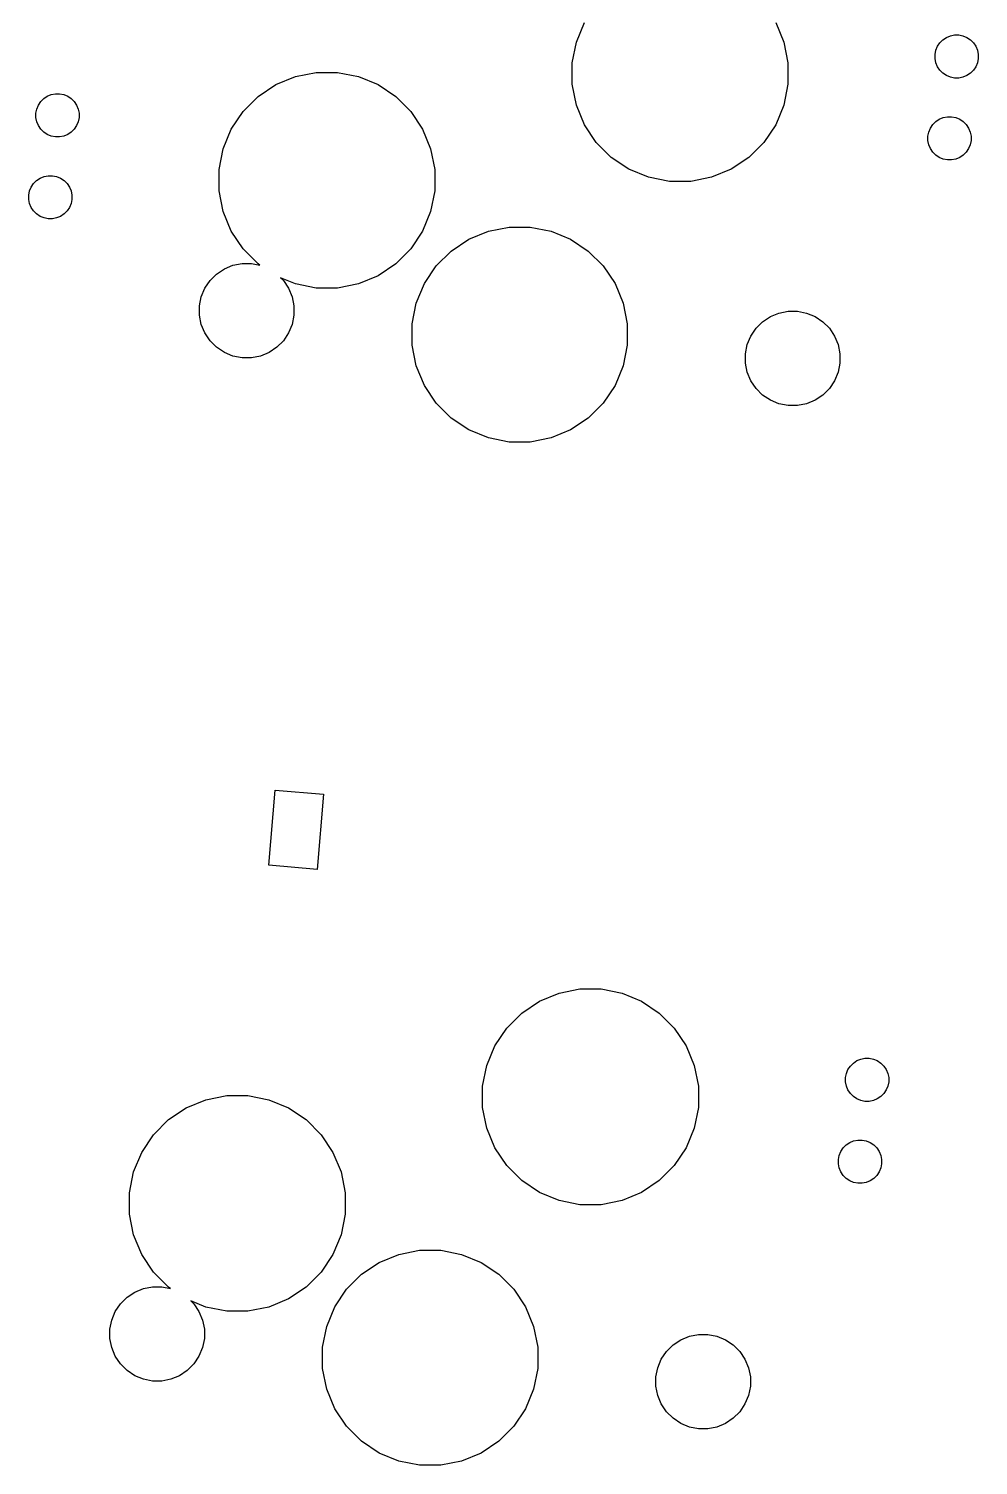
# Model space of a CAD drawing. Extents: x 2.8 to 13.4, y -6.7 to -3.
# Drawn here: x 3.665 to 4.358, y -5.418 to -4.369 of the extents above; entities that cross this region are included whole.
import ezdxf

# ---------------------------------------------------------------- set-up
doc = ezdxf.new("R2010")
doc.units = 0
doc.header["$MEASUREMENT"] = 0
doc.layers.add('BLACK', color=7, linetype='CONTINUOUS')

msp = doc.modelspace()

# ---------------------------------------------------------------- linework, layer by layer
at = {"layer": 'BLACK', "linetype": 'CONTINUOUS'}
for p, q in [((4.06423, -4.37853), (4.07017, -4.3642)), ((4.20973, -4.3642), (4.21566, -4.37853)), ((4.33434, -4.37509), (4.33721, -4.3739)), ((4.33721, -4.3739), (4.34025, -4.3733)), ((4.34025, -4.3733), (4.34335, -4.3733)), ((4.34335, -4.3733), (4.34639, -4.3739)), ((4.34639, -4.3739), (4.34926, -4.37509)), ((4.06121, -4.39375), (4.06423, -4.37853)), ((4.21566, -4.37853), (4.21869, -4.39375)), ((4.32605, -4.3875), (4.32666, -4.38445)), ((4.32666, -4.38445), (4.32785, -4.38159)), ((4.32785, -4.38159), (4.32957, -4.37901)), ((4.32957, -4.37901), (4.33176, -4.37681)), ((4.33176, -4.37681), (4.33434, -4.37509)), ((4.34926, -4.37509), (4.35184, -4.37681)), ((4.35184, -4.37681), (4.35403, -4.37901)), ((4.35403, -4.37901), (4.35576, -4.38159)), ((4.35576, -4.38159), (4.35694, -4.38445)), ((4.35694, -4.38445), (4.35755, -4.3875)), ((4.06121, -4.40926), (4.06121, -4.39375)), ((4.21869, -4.39375), (4.21869, -4.40926)), ((4.32605, -4.3906), (4.32605, -4.3875)), ((4.32666, -4.39364), (4.32605, -4.3906)), ((4.32785, -4.39651), (4.32666, -4.39364)), ((4.35694, -4.39364), (4.35576, -4.39651)), ((4.35755, -4.3906), (4.35694, -4.39364)), ((4.35755, -4.3875), (4.35755, -4.3906)), ((3.84489, -4.40955), (3.85922, -4.40362)), ((3.85922, -4.40362), (3.87443, -4.40059)), ((3.87443, -4.40059), (3.88994, -4.40059)), ((3.88994, -4.40059), (3.90515, -4.40362)), ((3.90515, -4.40362), (3.91948, -4.40955)), ((4.32957, -4.39909), (4.32785, -4.39651)), ((4.33176, -4.40128), (4.32957, -4.39909)), ((4.33434, -4.403), (4.33176, -4.40128)), ((4.33721, -4.40419), (4.33434, -4.403)), ((4.34025, -4.4048), (4.33721, -4.40419)), ((4.34335, -4.4048), (4.34025, -4.4048)), ((4.34639, -4.40419), (4.34335, -4.4048)), ((4.34926, -4.403), (4.34639, -4.40419)), ((4.35184, -4.40128), (4.34926, -4.403)), ((4.35403, -4.39909), (4.35184, -4.40128)), ((4.35576, -4.39651), (4.35403, -4.39909)), ((3.83199, -4.41817), (3.84489, -4.40955)), ((3.91948, -4.40955), (3.93238, -4.41817)), ((4.06423, -4.42447), (4.06121, -4.40926)), ((4.21869, -4.40926), (4.21566, -4.42447)), ((3.67042, -4.42742), (3.6716, -4.42456)), ((3.6716, -4.42456), (3.67333, -4.42198)), ((3.67333, -4.42198), (3.67552, -4.41978)), ((3.67552, -4.41978), (3.6781, -4.41806)), ((3.6781, -4.41806), (3.68097, -4.41687)), ((3.68097, -4.41687), (3.68401, -4.41627)), ((3.68401, -4.41627), (3.68711, -4.41627)), ((3.68711, -4.41627), (3.69015, -4.41687)), ((3.69015, -4.41687), (3.69302, -4.41806)), ((3.69302, -4.41806), (3.6956, -4.41978)), ((3.6956, -4.41978), (3.69779, -4.42198)), ((3.69779, -4.42198), (3.69951, -4.42456)), ((3.69951, -4.42456), (3.7007, -4.42742)), ((3.82102, -4.42914), (3.83199, -4.41817)), ((3.93238, -4.41817), (3.94334, -4.42914)), ((4.07017, -4.4388), (4.06423, -4.42447)), ((4.21566, -4.42447), (4.20973, -4.4388)), ((3.66981, -4.43046), (3.67042, -4.42742)), ((3.66981, -4.43357), (3.66981, -4.43046)), ((3.67042, -4.43661), (3.66981, -4.43357)), ((3.6716, -4.43947), (3.67042, -4.43661)), ((3.7007, -4.43661), (3.69951, -4.43947)), ((3.7007, -4.42742), (3.70131, -4.43046)), ((3.70131, -4.43357), (3.7007, -4.43661)), ((3.70131, -4.43046), (3.70131, -4.43357)), ((3.8124, -4.44203), (3.82102, -4.42914)), ((3.94334, -4.42914), (3.95196, -4.44203)), ((4.32434, -4.43878), (4.32653, -4.43659)), ((4.32653, -4.43659), (4.32911, -4.43486)), ((4.32911, -4.43486), (4.33198, -4.43368)), ((4.33198, -4.43368), (4.33502, -4.43307)), ((4.33502, -4.43307), (4.33812, -4.43307)), ((4.33812, -4.43307), (4.34117, -4.43368)), ((4.34117, -4.43368), (4.34403, -4.43486)), ((4.34403, -4.43486), (4.34661, -4.43659)), ((4.34661, -4.43659), (4.3488, -4.43878)), ((3.67333, -4.44205), (3.6716, -4.43947)), ((3.67552, -4.44425), (3.67333, -4.44205)), ((3.6781, -4.44597), (3.67552, -4.44425)), ((3.68097, -4.44716), (3.6781, -4.44597)), ((3.68401, -4.44776), (3.68097, -4.44716)), ((3.69015, -4.44716), (3.68711, -4.44776)), ((3.69302, -4.44597), (3.69015, -4.44716)), ((3.6956, -4.44425), (3.69302, -4.44597)), ((3.69779, -4.44205), (3.6956, -4.44425)), ((3.69951, -4.43947), (3.69779, -4.44205)), ((3.80647, -4.45636), (3.8124, -4.44203)), ((3.95196, -4.44203), (3.9579, -4.45636)), ((4.07879, -4.4517), (4.07017, -4.4388)), ((4.20973, -4.4388), (4.20111, -4.4517)), ((4.32082, -4.44727), (4.32143, -4.44423)), ((4.32082, -4.45037), (4.32082, -4.44727)), ((4.32143, -4.44423), (4.32262, -4.44136)), ((4.32262, -4.44136), (4.32434, -4.43878)), ((4.3488, -4.43878), (4.35053, -4.44136)), ((4.35053, -4.44136), (4.35171, -4.44423)), ((4.35171, -4.44423), (4.35232, -4.44727)), ((4.35232, -4.44727), (4.35232, -4.45037)), ((3.68711, -4.44776), (3.68401, -4.44776)), ((3.80344, -4.47158), (3.80647, -4.45636)), ((3.9579, -4.45636), (3.96092, -4.47158)), ((4.08975, -4.46266), (4.07879, -4.4517)), ((4.20111, -4.4517), (4.19014, -4.46266)), ((4.32143, -4.45341), (4.32082, -4.45037)), ((4.32262, -4.45628), (4.32143, -4.45341)), ((4.32434, -4.45886), (4.32262, -4.45628)), ((4.35053, -4.45628), (4.3488, -4.45886)), ((4.35171, -4.45341), (4.35053, -4.45628)), ((4.35232, -4.45037), (4.35171, -4.45341)), ((4.10265, -4.47128), (4.08975, -4.46266)), ((4.19014, -4.46266), (4.17725, -4.47128)), ((4.32653, -4.46105), (4.32434, -4.45886)), ((4.32911, -4.46277), (4.32653, -4.46105)), ((4.33198, -4.46396), (4.32911, -4.46277)), ((4.33502, -4.46457), (4.33198, -4.46396)), ((4.33812, -4.46457), (4.33502, -4.46457)), ((4.34117, -4.46396), (4.33812, -4.46457)), ((4.34403, -4.46277), (4.34117, -4.46396)), ((4.34661, -4.46105), (4.34403, -4.46277)), ((4.3488, -4.45886), (4.34661, -4.46105)), ((3.67029, -4.47955), (3.67287, -4.47783)), ((3.67287, -4.47783), (3.67574, -4.47664)), ((3.67574, -4.47664), (3.67878, -4.47604)), ((3.67878, -4.47604), (3.68188, -4.47604)), ((3.68188, -4.47604), (3.68492, -4.47664)), ((3.68492, -4.47664), (3.68779, -4.47783)), ((3.68779, -4.47783), (3.69037, -4.47955)), ((3.80344, -4.48709), (3.80344, -4.47158)), ((3.96092, -4.47158), (3.96092, -4.48709)), ((4.11698, -4.47722), (4.10265, -4.47128)), ((4.13219, -4.48024), (4.11698, -4.47722)), ((4.16292, -4.47722), (4.1477, -4.48024)), ((4.17725, -4.47128), (4.16292, -4.47722)), ((3.66458, -4.49024), (3.66519, -4.48719)), ((3.66519, -4.48719), (3.66637, -4.48433)), ((3.66637, -4.48433), (3.6681, -4.48175)), ((3.6681, -4.48175), (3.67029, -4.47955)), ((3.69037, -4.47955), (3.69256, -4.48175)), ((3.69256, -4.48175), (3.69429, -4.48433)), ((3.69429, -4.48433), (3.69547, -4.48719)), ((3.69547, -4.48719), (3.69608, -4.49024)), ((3.80647, -4.5023), (3.80344, -4.48709)), ((3.96092, -4.48709), (3.9579, -4.5023)), ((4.1477, -4.48024), (4.13219, -4.48024)), ((3.66458, -4.49334), (3.66458, -4.49024)), ((3.66519, -4.49638), (3.66458, -4.49334)), ((3.66637, -4.49925), (3.66519, -4.49638)), ((3.6681, -4.50183), (3.66637, -4.49925)), ((3.69429, -4.49925), (3.69256, -4.50183)), ((3.69547, -4.49638), (3.69429, -4.49925)), ((3.69608, -4.49334), (3.69547, -4.49638)), ((3.69608, -4.49024), (3.69608, -4.49334)), ((3.67029, -4.50402), (3.6681, -4.50183)), ((3.67287, -4.50574), (3.67029, -4.50402)), ((3.67574, -4.50693), (3.67287, -4.50574)), ((3.67878, -4.50754), (3.67574, -4.50693)), ((3.68188, -4.50754), (3.67878, -4.50754)), ((3.68492, -4.50693), (3.68188, -4.50754)), ((3.68779, -4.50574), (3.68492, -4.50693)), ((3.69037, -4.50402), (3.68779, -4.50574)), ((3.69256, -4.50183), (3.69037, -4.50402)), ((3.8124, -4.51663), (3.80647, -4.5023)), ((3.9579, -4.5023), (3.95196, -4.51663)), ((3.82102, -4.52953), (3.8124, -4.51663)), ((3.95196, -4.51663), (3.94334, -4.52953)), ((3.98571, -4.52246), (4, -4.51654)), ((4, -4.51654), (4.01517, -4.51353)), ((4.01517, -4.51353), (4.03063, -4.51353)), ((4.03063, -4.51353), (4.04579, -4.51654)), ((4.04579, -4.51654), (4.06008, -4.52246)), ((3.83199, -4.54049), (3.82102, -4.52953)), ((3.94334, -4.52953), (3.93238, -4.54049)), ((3.96192, -4.54198), (3.97286, -4.53105)), ((3.97286, -4.53105), (3.98571, -4.52246)), ((4.06008, -4.52246), (4.07294, -4.53105)), ((4.07294, -4.53105), (4.08387, -4.54198)), ((3.80734, -4.54407), (3.81361, -4.54147)), ((3.81361, -4.54147), (3.82027, -4.54015)), ((3.82027, -4.54015), (3.82705, -4.54015)), ((3.82705, -4.54015), (3.83334, -4.5414)), ((3.83334, -4.5414), (3.83199, -4.54049)), ((3.93238, -4.54049), (3.91948, -4.54911)), ((3.7969, -4.55263), (3.8017, -4.54784)), ((3.8017, -4.54784), (3.80734, -4.54407)), ((3.85922, -4.55505), (3.84831, -4.55053)), ((3.84831, -4.55053), (3.85042, -4.55263)), ((3.91948, -4.54911), (3.90515, -4.55505)), ((3.95333, -4.55484), (3.96192, -4.54198)), ((4.08387, -4.54198), (4.09246, -4.55484)), ((3.79053, -4.56455), (3.79313, -4.55828)), ((3.79313, -4.55828), (3.7969, -4.55263)), ((3.85042, -4.55263), (3.85419, -4.55828)), ((3.85419, -4.55828), (3.85678, -4.56455)), ((3.87443, -4.55807), (3.85922, -4.55505)), ((3.88994, -4.55807), (3.87443, -4.55807)), ((3.90515, -4.55505), (3.88994, -4.55807)), ((3.94741, -4.56913), (3.95333, -4.55484)), ((4.09246, -4.55484), (4.09838, -4.56913)), ((3.78921, -4.5712), (3.79053, -4.56455)), ((3.78921, -4.57799), (3.78921, -4.5712)), ((3.85678, -4.56455), (3.85811, -4.5712)), ((3.85811, -4.5712), (3.85811, -4.57799)), ((3.9444, -4.58429), (3.94741, -4.56913)), ((4.09838, -4.56913), (4.1014, -4.58429)), ((3.79053, -4.58464), (3.78921, -4.57799)), ((3.85811, -4.57799), (3.85678, -4.58464)), ((4.19538, -4.5875), (4.20018, -4.5827)), ((4.20018, -4.5827), (4.20582, -4.57893)), ((4.20582, -4.57893), (4.21209, -4.57633)), ((4.21209, -4.57633), (4.21874, -4.57501)), ((4.21874, -4.57501), (4.22553, -4.57501)), ((4.22553, -4.57501), (4.23218, -4.57633)), ((4.23218, -4.57633), (4.23845, -4.57893)), ((4.23845, -4.57893), (4.2441, -4.5827)), ((4.2441, -4.5827), (4.24889, -4.5875)), ((3.79313, -4.59091), (3.79053, -4.58464)), ((3.7969, -4.59655), (3.79313, -4.59091)), ((3.85419, -4.59091), (3.85042, -4.59655)), ((3.85678, -4.58464), (3.85419, -4.59091)), ((3.9444, -4.59976), (3.9444, -4.58429)), ((4.1014, -4.58429), (4.1014, -4.59976)), ((4.18901, -4.59941), (4.19161, -4.59314)), ((4.19161, -4.59314), (4.19538, -4.5875)), ((4.24889, -4.5875), (4.25266, -4.59314)), ((4.25266, -4.59314), (4.25526, -4.59941)), ((3.8017, -4.60135), (3.7969, -4.59655)), ((3.80734, -4.60512), (3.8017, -4.60135)), ((3.84562, -4.60135), (3.83998, -4.60512)), ((3.85042, -4.59655), (3.84562, -4.60135)), ((3.94741, -4.61492), (3.9444, -4.59976)), ((4.1014, -4.59976), (4.09838, -4.61492)), ((4.18769, -4.60606), (4.18901, -4.59941)), ((4.25526, -4.59941), (4.25658, -4.60606)), ((3.81361, -4.60772), (3.80734, -4.60512)), ((3.82027, -4.60904), (3.81361, -4.60772)), ((3.82705, -4.60904), (3.82027, -4.60904)), ((3.83371, -4.60772), (3.82705, -4.60904)), ((3.83998, -4.60512), (3.83371, -4.60772)), ((3.95333, -4.62921), (3.94741, -4.61492)), ((4.09838, -4.61492), (4.09246, -4.62921)), ((4.18769, -4.61285), (4.18769, -4.60606)), ((4.18901, -4.6195), (4.18769, -4.61285)), ((4.25658, -4.61285), (4.25526, -4.6195)), ((4.25658, -4.60606), (4.25658, -4.61285)), ((4.19161, -4.62577), (4.18901, -4.6195)), ((4.25526, -4.6195), (4.25266, -4.62577)), ((3.96192, -4.64207), (3.95333, -4.62921)), ((4.09246, -4.62921), (4.08387, -4.64207)), ((4.19538, -4.63142), (4.19161, -4.62577)), ((4.20018, -4.63621), (4.19538, -4.63142)), ((4.20582, -4.63998), (4.20018, -4.63621)), ((4.2441, -4.63621), (4.23845, -4.63998)), ((4.24889, -4.63142), (4.2441, -4.63621)), ((4.25266, -4.62577), (4.24889, -4.63142)), ((3.97286, -4.653), (3.96192, -4.64207)), ((4.08387, -4.64207), (4.07294, -4.653)), ((4.21209, -4.64258), (4.20582, -4.63998)), ((4.21874, -4.64391), (4.21209, -4.64258)), ((4.22553, -4.64391), (4.21874, -4.64391)), ((4.23218, -4.64258), (4.22553, -4.64391)), ((4.23845, -4.63998), (4.23218, -4.64258)), ((3.98571, -4.66159), (3.97286, -4.653)), ((4.07294, -4.653), (4.06008, -4.66159)), ((4, -4.66751), (3.98571, -4.66159)), ((4.01517, -4.67053), (4, -4.66751)), ((4.04579, -4.66751), (4.03063, -4.67053)), ((4.06008, -4.66159), (4.04579, -4.66751)), ((4.03063, -4.67053), (4.01517, -4.67053)), ((3.8397, -4.97958), (3.8445, -4.92467)), ((3.8445, -4.92467), (3.8798, -4.92776)), ((3.8798, -4.92776), (3.875, -4.98267)), ((3.875, -4.98267), (3.8397, -4.97958)), ((4.03728, -5.07887), (4.05161, -5.07293)), ((4.05161, -5.07293), (4.06683, -5.06991)), ((4.06683, -5.06991), (4.08234, -5.06991)), ((4.08234, -5.06991), (4.09755, -5.07293)), ((4.09755, -5.07293), (4.11188, -5.07887)), ((4.02439, -5.08749), (4.03728, -5.07887)), ((4.11188, -5.07887), (4.12477, -5.08749)), ((4.01342, -5.09845), (4.02439, -5.08749)), ((4.12477, -5.08749), (4.13574, -5.09845)), ((4.0048, -5.11135), (4.01342, -5.09845)), ((4.13574, -5.09845), (4.14436, -5.11135)), ((3.99887, -5.12568), (4.0048, -5.11135)), ((4.14436, -5.11135), (4.1503, -5.12568)), ((3.99584, -5.14089), (3.99887, -5.12568)), ((4.1503, -5.12568), (4.15332, -5.14089)), ((4.26129, -5.1316), (4.26248, -5.12873)), ((4.26248, -5.12873), (4.2642, -5.12615)), ((4.2642, -5.12615), (4.2664, -5.12396)), ((4.2664, -5.12396), (4.26897, -5.12224)), ((4.26897, -5.12224), (4.27184, -5.12105)), ((4.27184, -5.12105), (4.27488, -5.12045)), ((4.27488, -5.12045), (4.27799, -5.12045)), ((4.27799, -5.12045), (4.28103, -5.12105)), ((4.28103, -5.12105), (4.28389, -5.12224)), ((4.28389, -5.12224), (4.28647, -5.12396)), ((4.28647, -5.12396), (4.28867, -5.12615)), ((4.28867, -5.12615), (4.29039, -5.12873)), ((4.29039, -5.12873), (4.29158, -5.1316)), ((4.26069, -5.13464), (4.26129, -5.1316)), ((4.26069, -5.13774), (4.26069, -5.13464)), ((4.26129, -5.14079), (4.26069, -5.13774)), ((4.29158, -5.1316), (4.29218, -5.13464)), ((4.29218, -5.13774), (4.29158, -5.14079)), ((4.29218, -5.13464), (4.29218, -5.13774)), ((3.79385, -5.15076), (3.80906, -5.14774)), ((3.80906, -5.14774), (3.82457, -5.14774)), ((3.82457, -5.14774), (3.83978, -5.15076)), ((3.99584, -5.1564), (3.99584, -5.14089)), ((4.15332, -5.14089), (4.15332, -5.1564)), ((4.26248, -5.14365), (4.26129, -5.14079)), ((4.2642, -5.14623), (4.26248, -5.14365)), ((4.2664, -5.14843), (4.2642, -5.14623)), ((4.26897, -5.15015), (4.2664, -5.14843)), ((4.27184, -5.15134), (4.26897, -5.15015)), ((4.28389, -5.15015), (4.28103, -5.15134)), ((4.28647, -5.14843), (4.28389, -5.15015)), ((4.28867, -5.14623), (4.28647, -5.14843)), ((4.29039, -5.14365), (4.28867, -5.14623)), ((4.29158, -5.14079), (4.29039, -5.14365)), ((3.76662, -5.16532), (3.77952, -5.1567)), ((3.77952, -5.1567), (3.79385, -5.15076)), ((3.83978, -5.15076), (3.85411, -5.1567)), ((3.85411, -5.1567), (3.86701, -5.16532)), ((3.99887, -5.17162), (3.99584, -5.1564)), ((4.15332, -5.1564), (4.1503, -5.17162)), ((4.27488, -5.15194), (4.27184, -5.15134)), ((4.27799, -5.15194), (4.27488, -5.15194)), ((4.28103, -5.15134), (4.27799, -5.15194)), ((3.75566, -5.17628), (3.76662, -5.16532)), ((3.86701, -5.16532), (3.87798, -5.17628)), ((3.74704, -5.18918), (3.75566, -5.17628)), ((3.87798, -5.17628), (3.8866, -5.18918)), ((4.0048, -5.18595), (3.99887, -5.17162)), ((4.1503, -5.17162), (4.14436, -5.18595)), ((4.26375, -5.18201), (4.26661, -5.18082)), ((4.26661, -5.18082), (4.26965, -5.18022)), ((4.26965, -5.18022), (4.27276, -5.18022)), ((4.27276, -5.18022), (4.2758, -5.18082)), ((4.2758, -5.18082), (4.27866, -5.18201)), ((3.7411, -5.20351), (3.74704, -5.18918)), ((3.8866, -5.18918), (3.89253, -5.20351)), ((4.01342, -5.19884), (4.0048, -5.18595)), ((4.14436, -5.18595), (4.13574, -5.19884)), ((4.25546, -5.19441), (4.25606, -5.19137)), ((4.25606, -5.19137), (4.25725, -5.18851)), ((4.25725, -5.18851), (4.25897, -5.18593)), ((4.25897, -5.18593), (4.26117, -5.18373)), ((4.26117, -5.18373), (4.26375, -5.18201)), ((4.27866, -5.18201), (4.28124, -5.18373)), ((4.28124, -5.18373), (4.28344, -5.18593)), ((4.28344, -5.18593), (4.28516, -5.18851)), ((4.28516, -5.18851), (4.28635, -5.19137)), ((4.28635, -5.19137), (4.28695, -5.19441)), ((4.02439, -5.20981), (4.01342, -5.19884)), ((4.13574, -5.19884), (4.12477, -5.20981)), ((4.25546, -5.19752), (4.25546, -5.19441)), ((4.25606, -5.20056), (4.25546, -5.19752)), ((4.25725, -5.20342), (4.25606, -5.20056)), ((4.28635, -5.20056), (4.28516, -5.20342)), ((4.28695, -5.19752), (4.28635, -5.20056)), ((4.28695, -5.19441), (4.28695, -5.19752)), ((3.73808, -5.21872), (3.7411, -5.20351)), ((3.89253, -5.20351), (3.89556, -5.21872)), ((4.03728, -5.21843), (4.02439, -5.20981)), ((4.12477, -5.20981), (4.11188, -5.21843)), ((4.25897, -5.206), (4.25725, -5.20342)), ((4.26117, -5.2082), (4.25897, -5.206)), ((4.26375, -5.20992), (4.26117, -5.2082)), ((4.26661, -5.21111), (4.26375, -5.20992)), ((4.26965, -5.21171), (4.26661, -5.21111)), ((4.27276, -5.21171), (4.26965, -5.21171)), ((4.2758, -5.21111), (4.27276, -5.21171)), ((4.27866, -5.20992), (4.2758, -5.21111)), ((4.28124, -5.2082), (4.27866, -5.20992)), ((4.28344, -5.206), (4.28124, -5.2082)), ((4.28516, -5.20342), (4.28344, -5.206)), ((3.73808, -5.23423), (3.73808, -5.21872)), ((3.89556, -5.21872), (3.89556, -5.23423)), ((4.05161, -5.22436), (4.03728, -5.21843)), ((4.11188, -5.21843), (4.09755, -5.22436)), ((4.06683, -5.22739), (4.05161, -5.22436)), ((4.08234, -5.22739), (4.06683, -5.22739)), ((4.09755, -5.22436), (4.08234, -5.22739)), ((3.7411, -5.24945), (3.73808, -5.23423)), ((3.89556, -5.23423), (3.89253, -5.24945)), ((3.74704, -5.26378), (3.7411, -5.24945)), ((3.89253, -5.24945), (3.8866, -5.26378)), ((3.75566, -5.27667), (3.74704, -5.26378)), ((3.8866, -5.26378), (3.87798, -5.27667)), ((3.92035, -5.26961), (3.93463, -5.26369)), ((3.93463, -5.26369), (3.9498, -5.26067)), ((3.9498, -5.26067), (3.96526, -5.26067)), ((3.96526, -5.26067), (3.98043, -5.26369)), ((3.98043, -5.26369), (3.99471, -5.26961)), ((3.90749, -5.2782), (3.92035, -5.26961)), ((3.99471, -5.26961), (4.00757, -5.2782)), ((3.76662, -5.28764), (3.75566, -5.27667)), ((3.87798, -5.27667), (3.86701, -5.28764)), ((3.89656, -5.28913), (3.90749, -5.2782)), ((4.00757, -5.2782), (4.01851, -5.28913)), ((3.73153, -5.29978), (3.73633, -5.29498)), ((3.73633, -5.29498), (3.74197, -5.29121)), ((3.74197, -5.29121), (3.74824, -5.28862)), ((3.74824, -5.28862), (3.7549, -5.28729)), ((3.7549, -5.28729), (3.76168, -5.28729)), ((3.76168, -5.28729), (3.76797, -5.28854)), ((3.76797, -5.28854), (3.76662, -5.28764)), ((3.85411, -5.29626), (3.83978, -5.30219)), ((3.86701, -5.28764), (3.85411, -5.29626)), ((3.88796, -5.30199), (3.89656, -5.28913)), ((4.01851, -5.28913), (4.0271, -5.30199)), ((3.72517, -5.31169), (3.72776, -5.30542)), ((3.72776, -5.30542), (3.73153, -5.29978)), ((3.79385, -5.30219), (3.78295, -5.29768)), ((3.78295, -5.29768), (3.78505, -5.29978)), ((3.78505, -5.29978), (3.78882, -5.30542)), ((3.78882, -5.30542), (3.79142, -5.31169)), ((3.80906, -5.30522), (3.79385, -5.30219)), ((3.82457, -5.30522), (3.80906, -5.30522)), ((3.83978, -5.30219), (3.82457, -5.30522)), ((3.88205, -5.31627), (3.88796, -5.30199)), ((4.0271, -5.30199), (4.03301, -5.31627)), ((3.72384, -5.31835), (3.72517, -5.31169)), ((3.79142, -5.31169), (3.79274, -5.31835)), ((3.87903, -5.33144), (3.88205, -5.31627)), ((4.03301, -5.31627), (4.03603, -5.33144)), ((3.72384, -5.32513), (3.72384, -5.31835)), ((3.72517, -5.33179), (3.72384, -5.32513)), ((3.79274, -5.32513), (3.79142, -5.33179)), ((3.79274, -5.31835), (3.79274, -5.32513)), ((4.13481, -5.32984), (4.14045, -5.32607)), ((4.14045, -5.32607), (4.14672, -5.32348)), ((4.14672, -5.32348), (4.15338, -5.32215)), ((4.15338, -5.32215), (4.16016, -5.32215)), ((4.16016, -5.32215), (4.16682, -5.32348)), ((4.16682, -5.32348), (4.17309, -5.32607)), ((4.17309, -5.32607), (4.17873, -5.32984)), ((3.72776, -5.33806), (3.72517, -5.33179)), ((3.73153, -5.3437), (3.72776, -5.33806)), ((3.78882, -5.33806), (3.78505, -5.3437)), ((3.79142, -5.33179), (3.78882, -5.33806)), ((3.87903, -5.3469), (3.87903, -5.33144)), ((4.03603, -5.33144), (4.03603, -5.3469)), ((4.12624, -5.34028), (4.13001, -5.33464)), ((4.13001, -5.33464), (4.13481, -5.32984)), ((4.17873, -5.32984), (4.18353, -5.33464)), ((4.18353, -5.33464), (4.1873, -5.34028)), ((3.73633, -5.3485), (3.73153, -5.3437)), ((3.74197, -5.35227), (3.73633, -5.3485)), ((3.78025, -5.3485), (3.77461, -5.35227)), ((3.78505, -5.3437), (3.78025, -5.3485)), ((3.88205, -5.36207), (3.87903, -5.3469)), ((4.03603, -5.3469), (4.03301, -5.36207)), ((4.12232, -5.35321), (4.12364, -5.34655)), ((4.12364, -5.34655), (4.12624, -5.34028)), ((4.1873, -5.34028), (4.18989, -5.34655)), ((4.18989, -5.34655), (4.19122, -5.35321)), ((3.74824, -5.35487), (3.74197, -5.35227)), ((3.7549, -5.35619), (3.74824, -5.35487)), ((3.76168, -5.35619), (3.7549, -5.35619)), ((3.76834, -5.35487), (3.76168, -5.35619)), ((3.77461, -5.35227), (3.76834, -5.35487)), ((4.12232, -5.36), (4.12232, -5.35321)), ((4.19122, -5.35321), (4.19122, -5.36)), ((3.88796, -5.37636), (3.88205, -5.36207)), ((4.03301, -5.36207), (4.0271, -5.37636)), ((4.12364, -5.36665), (4.12232, -5.36)), ((4.12624, -5.37292), (4.12364, -5.36665)), ((4.18989, -5.36665), (4.1873, -5.37292)), ((4.19122, -5.36), (4.18989, -5.36665)), ((3.89656, -5.38921), (3.88796, -5.37636)), ((4.0271, -5.37636), (4.01851, -5.38921)), ((4.13001, -5.37856), (4.12624, -5.37292)), ((4.13481, -5.38336), (4.13001, -5.37856)), ((4.18353, -5.37856), (4.17873, -5.38336)), ((4.1873, -5.37292), (4.18353, -5.37856)), ((3.90749, -5.40015), (3.89656, -5.38921)), ((4.01851, -5.38921), (4.00757, -5.40015)), ((4.14045, -5.38713), (4.13481, -5.38336)), ((4.14672, -5.38973), (4.14045, -5.38713)), ((4.15338, -5.39105), (4.14672, -5.38973)), ((4.16016, -5.39105), (4.15338, -5.39105)), ((4.16682, -5.38973), (4.16016, -5.39105)), ((4.17309, -5.38713), (4.16682, -5.38973)), ((4.17873, -5.38336), (4.17309, -5.38713)), ((3.92035, -5.40874), (3.90749, -5.40015)), ((4.00757, -5.40015), (3.99471, -5.40874)), ((3.93463, -5.41465), (3.92035, -5.40874)), ((3.99471, -5.40874), (3.98043, -5.41465)), ((3.9498, -5.41767), (3.93463, -5.41465)), ((3.96526, -5.41767), (3.9498, -5.41767)), ((3.98043, -5.41465), (3.96526, -5.41767))]:
    msp.add_line(p, q, dxfattribs=at)

doc.saveas('drawing.dxf')
